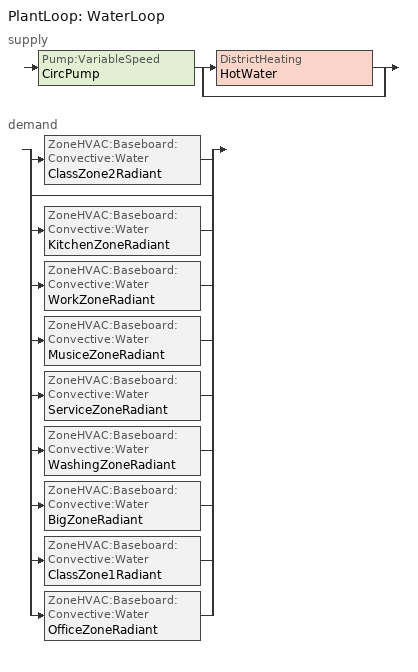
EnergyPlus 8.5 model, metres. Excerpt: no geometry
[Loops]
PlantLoop 'WaterLoop'
 supply: Pump:VariableSpeed 'CircPump' > split
  | DistrictHeating 'HotWater'
  | bypass
 demand: split
  | ZoneHVAC:Baseboard:Convective:Water 'ClassZone2Radiant'
  | bypass
  | ZoneHVAC:Baseboard:Convective:Water 'KitchenZoneRadiant'
  | ZoneHVAC:Baseboard:Convective:Water 'WorkZoneRadiant'
  | ZoneHVAC:Baseboard:Convective:Water 'MusiceZoneRadiant'
  | ZoneHVAC:Baseboard:Convective:Water 'ServiceZoneRadiant'
  | ZoneHVAC:Baseboard:Convective:Water 'WashingZoneRadiant'
  | ZoneHVAC:Baseboard:Convective:Water 'BigZoneRadiant'
  | ZoneHVAC:Baseboard:Convective:Water 'ClassZone1Radiant'
  | ZoneHVAC:Baseboard:Convective:Water 'OfficeZoneRadiant'
[PlantLoop]
WaterLoop: Fluid Type=Water; Plant Equipment Operation Scheme=HotWaterOperation; Maximum Loop Temperature {C}=100; Minimum Loop Temperature {C}=10; Maximum Loop Flow Rate {m3/s}=.002; Minimum Loop Flow Rate {m3/s}=0; Plant Loop Volume {m3}=autosize; Load Distribution Scheme=Optimal
[SetpointManager:Scheduled]
WaterLoop Setpoint Manager: Control Variable=Temperature; Schedule=SupplyWaterSch; Setpoint Node or NodeList=SupplySideOutletPipe2
[PlantEquipmentOperationSchemes]
HotWaterOperation: Control Scheme 1=MeetLoad; Control Scheme 1 Schedule=ON
[PlantEquipmentOperation:HeatingLoad]
MeetLoad: Load Range 1 Lower Limit {W}=0; Load Range 1 Upper Limit {W}=140000; Range 1 Equipment List=Heating Plant
[PlantEquipmentList]
Heating Plant: HotWater
[Zone equipment]
WorkZone: WorkZoneRadiant
KitchenZone: KitchenZoneRadiant
MusiceZone: MusiceZoneRadiant
ServiceZone: ServiceZoneRadiant
WashingZone1: WashingZoneRadiant
BigZone: BigZoneRadiant
ClassZone1: ClassZone1Radiant
OfficeZone: OfficeZoneRadiant
ClassZone2: ClassZone2Radiant
[ZoneHVAC:IdealLoadsAirSystem] Maximum Heating Supply Air Temperature {C}=20; Minimum Cooling Supply Air Temperature {C}=18; Maximum Heating Supply Air Humidity Ratio {kgWater/kgDryAir}=.008; Minimum Cooling Supply Air Humidity Ratio {kgWater/kgDryAir}=.006; Heating Limit=NoLimit; Maximum Heating Air Flow Rate {m3/s}=autosize; Cooling Limit=NoLimit; Maximum Cooling Air Flow Rate {m3/s}=autosize; Dehumidification Control Type=ConstantSupplyHumidityRatio; Humidification Control Type=ConstantSupplyHumidityRatio
Zone3 Air; Zone7 Air; Zone10 Air; Zone13 Air; Zone14 Air; Zone15 Air; Zone16 Air; Zone17 Air; Zone18 Air; Zone19 Air; Zone20 Air; Zone21 Air
[ZoneHVAC:Baseboard:Convective:Water] Availability Schedule=RadiantSch; Heating Design Capacity Method=HeatingDesignCapacity; Heating Design Capacity {W}=Autosize; Convergence Tolerance=.001
Name | U-Factor Times Area Value {W/K} | Maximum Water Flow Rate {m3/s}
ClassZone2Radiant | %UA1% | .00053
WorkZoneRadiant | %UA2% | .000068
KitchenZoneRadiant | %UA3% | .000062
MusiceZoneRadiant | %UA4% | .000094
ServiceZoneRadiant | %UA5% | .000024
WashingZoneRadiant | %UA6% | .0001
BigZoneRadiant | %UA7% | .000178
ClassZone1Radiant | %UA8% | .000468
OfficeZoneRadiant | %UA9% | .00041
[ZoneControl:Thermostat] Control Type Schedule=ZoneControlTypeSch
Name | Zone or ZoneList | Control 1 | Control 2
Zone1 Thermostatic | WorkZone | SetTemperature16 | SetTemperature16s
Zone2 Thermostatic | KitchenZone | SetTemperature18 | SetTemperature18s
Zone4 Thermostatic | MusiceZone | SetTemperature18 | SetTemperature18s
Zone5 Thermostatic | ServiceZone | SetTemperature18 | SetTemperature18s
Zone6 Thermostatic | WashingZone1 | SetTemperature22 | SetTemperature22s
Zone8 Thermostatic | BigZone | SetTemperature18 | SetTemperature18s
Zone9 Thermostatic | ClassZone1 | SetTemperature20 | SetTemperature20s
Zone11 Thermostatic | OfficeZone | SetTemperature20 | SetTemperature20s
Zone12 Thermostatic | ClassZone2 | SetTemperature20 | SetTemperature20s
[ThermostatSetpoint:SingleHeating]
Name | Setpoint Temperature Schedule
SetTemperature16 | SetTempSch16
SetTemperature18 | SetTempSch18
SetTemperature20 | SetTempSch20
SetTemperature22 | SetTempSch22
[ThermostatSetpoint:SingleCooling]
Name | Setpoint Temperature Schedule
SetTemperature16s | SetTempSch16
SetTemperature18s | SetTempSch18
SetTemperature20s | SetTempSch20
SetTemperature22s | SetTempSch22
[DistrictHeating]
HotWater: Nominal Capacity {W}=140000
[Pump:VariableSpeed]
CircPump: Design Maximum Flow Rate {m3/s}=.002; Design Pump Head {Pa}=13000; Design Power Consumption {W}=40; Motor Efficiency=.8; Fraction of Motor Inefficiencies to Fluid Stream=0; Coefficient 1 of the Part Load Performance Curve=0; Coefficient 2 of the Part Load Performance Curve=1; Coefficient 3 of the Part Load Performance Curve=0; Coefficient 4 of the Part Load Performance Curve=0; Design Minimum Flow Rate {m3/s}=0; Pump Control Type=Intermittent
[Schedule:Day:Hourly]
SetTempFreeDay: 15, 15, 15, 15, 15, 15, 15, 15, 15, 15, 15, 15, 15, 15, 15, 15, 15, 15, 15, 15, 15, 15, 15, 15
SetTemp16: 15, 15, 15, 15, 15, 15, 16, 16, 16, 16, 16, 16, 16, 16, 16, 16, 16, 16, 16, 15, 15, 15, 15, 15
SetTemp18: 15, 15, 15, 15, 15, 15, 18, 18, 18, 18, 18, 18, 18, 18, 18, 18, 18, 18, 18, 15, 15, 15, 15, 15
SetTemp20: 15, 15, 15, 15, 15, 15, 20, 20, 20, 20, 20, 20, 20, 20, 20, 20, 20, 20, 20, 15, 15, 15, 15, 15
WinterControlTypeDaySch; DayOn: 1, 1, 1, 1, 1, 1, 1, 1, 1, 1, 1, 1, 1, 1, 1, 1, 1, 1, 1, 1, 1, 1, 1, 1
SummerControlTypeDaySch: 2, 2, 2, 2, 2, 2, 2, 2, 2, 2, 2, 2, 2, 2, 2, 2, 2, 2, 2, 2, 2, 2, 2, 2
SupplyWaterDaySch: 60, 60, 60, 60, 60, 60, 60, 60, 60, 60, 60, 60, 60, 60, 60, 60, 60, 60, 60, 60, 60, 60, 60, 60
RadiantDaySch: 0, 0, 1, 1, 1, 1, 1, 1, 1, 1, 1, 1, 1, 1, 1, 1, 1, 1, 1, 1, 1, 1, 0, 0
[Schedule:Week:Daily]
SetTempWeek16: SetTempFreeDay, SetTemp16, SetTemp16, SetTemp16, SetTemp16, SetTemp16, SetTempFreeDay, SetTemp16, SetTemp16, SetTemp16, SetTemp16, SetTemp16
SetTempWeek18: SetTempFreeDay, SetTemp18, SetTemp18, SetTemp18, SetTemp18, SetTemp18, SetTempFreeDay, SetTemp18, SetTemp18, SetTemp18, SetTemp18, SetTemp18
SetTempWeek20; SetTempWeek22: SetTempFreeDay, SetTemp20, SetTemp20, SetTemp20, SetTemp20, SetTemp20, SetTempFreeDay, SetTemp20, SetTemp20, SetTemp20, SetTemp20, SetTemp20
WinterControlTypeWeekSch: WinterControlTypeDaySch, WinterControlTypeDaySch, WinterControlTypeDaySch, WinterControlTypeDaySch, WinterControlTypeDaySch, WinterControlTypeDaySch, WinterControlTypeDaySch, WinterControlTypeDaySch, WinterControlTypeDaySch, WinterControlTypeDaySch, WinterControlTypeDaySch, WinterControlTypeDaySch
SummerControlTypeWeekSch: SummerControlTypeDaySch, SummerControlTypeDaySch, SummerControlTypeDaySch, SummerControlTypeDaySch, SummerControlTypeDaySch, SummerControlTypeDaySch, SummerControlTypeDaySch, SummerControlTypeDaySch, SummerControlTypeDaySch, SummerControlTypeDaySch, SummerControlTypeDaySch, SummerControlTypeDaySch
SupplyWaterWeekSch: SupplyWaterDaySch, SupplyWaterDaySch, SupplyWaterDaySch, SupplyWaterDaySch, SupplyWaterDaySch, SupplyWaterDaySch, SupplyWaterDaySch, SupplyWaterDaySch, SupplyWaterDaySch, SupplyWaterDaySch, SupplyWaterDaySch, SupplyWaterDaySch
WeekOn: DayOn, DayOn, DayOn, DayOn, DayOn, DayOn, DayOn, DayOn, DayOn, DayOn, DayOn, DayOn
RadiantWeekSch: RadiantDaySch, RadiantDaySch, RadiantDaySch, RadiantDaySch, RadiantDaySch, RadiantDaySch, RadiantDaySch, RadiantDaySch, RadiantDaySch, RadiantDaySch, RadiantDaySch, RadiantDaySch
[Schedule:Year]
SetTempSch16: SetTempWeek16, 1, 1, 12, 31
SetTempSch18: SetTempWeek18, 1, 1, 12, 31
SetTempSch20: SetTempWeek20, 1, 1, 12, 31
SetTempSch22: SetTempWeek22, 1, 1, 12, 31
ZoneControlTypeSch: WinterControlTypeWeekSch, 10, 1, 3, 31, SummerControlTypeWeekSch, 4, 1, 9, 30
SupplyWaterSch: SupplyWaterWeekSch, 1, 1, 12, 31
ON: WeekOn, 1, 1, 12, 31
RadiantSch: RadiantWeekSch, 1, 1, 12, 31
